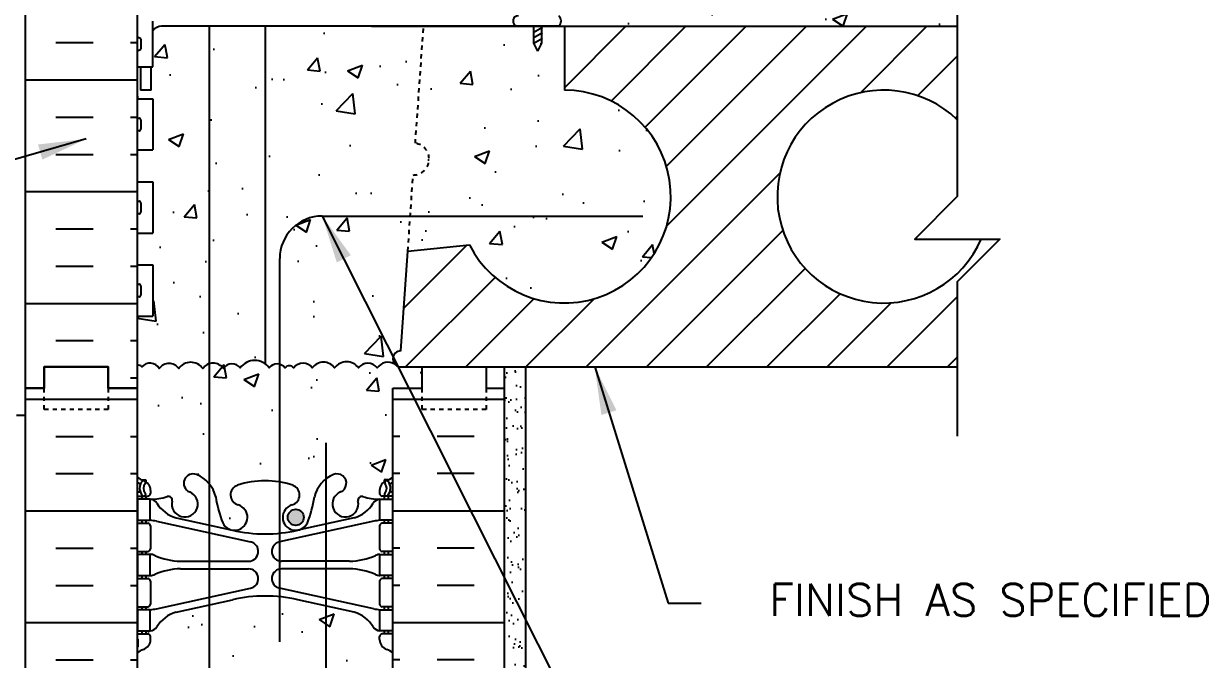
# Model space of a CAD drawing. Header units: inches. Extents: x 71.8 to 123.4, y 107.2 to 174.4.
# Drawn here: x 95.51 to 123.3, y 140.03 to 154.96 of the extents above; entities that cross this region are included whole.
import ezdxf

# ---------------------------------------------------------------- set-up
doc = ezdxf.new("R2010")
doc.units = ezdxf.units.IN
doc.header["$LTSCALE"] = 0.5
doc.header["$MEASUREMENT"] = 0
doc.linetypes.add('DASHED2', pattern=[0.375, 0.25, -0.125])
doc.linetypes.add('HIDDEN2', pattern=[0.1875, 0.125, -0.0625])
for name, color, linetype in [('HATCH', 12, 'Continuous'), ('Hidden2', 12, 'HIDDEN2'), ('line25', 2, 'Continuous'), ('LINE3', 3, 'Continuous'), ('LINE50', 5, 'Continuous'), ('LINE9', 9, 'Continuous'), ('TEXT', 4, 'Continuous'), ('Web_Edge', 9, 'Continuous')]:
    doc.layers.add(name, color=color, linetype=linetype)
doc.styles.add('DIM', font='romans.shx', dxfattribs={"width": 0.7})
doc.styles.add('ROMANS', font='romans.shx', dxfattribs={"height": 0.75})
doc.dimstyles.new('ext_12', dxfattribs={"dimscale": 12, "dimtxt": 0.09375, "dimasz": 0.09375, "dimexe": 0.09375, "dimexo": 0.0625, "dimgap": 0.0625, "dimtad": 1, "dimdec": 1, "dimzin": 3, "dimdsep": 46, "dimlunit": 4, "dimtxsty": 'DIM', "dimcen": 0.09, "dimdle": 0.09375, "dimclrt": 4, "dimadec": 0, "dimazin": 0, "dimtfac": 1, "dimtdec": 1, "dimtmove": 2, "dimatfit": 3, "dimfxl": 1, "dimfrac": 2, "dimtolj": 1, "dimtzin": 0, "dimarcsym": 0})

msp = doc.modelspace()

# ---------------------------------------------------------------- hatches: boundary and pattern name
at = {"layer": 'HATCH'}
h = msp.add_hatch(dxfattribs=at)
h.set_pattern_fill('AR-CONC', color=256, scale=0.5)
h.paths.add_polyline_path([(102.603, 141.285), (101.946, 141.429, 0.057795), (101.178, 141.518, 0.057795), (100.41, 141.429), (99.866, 141.309), (99.866, 133.493), (100.41, 133.373, 0.057795), (101.178, 133.284, 0.057795), (101.946, 133.373), (102.603, 133.518)])
h.paths.add_polyline_path([(104.178, 140.182, 0.082415), (104.035, 140.262, -0.317837), (103.868, 140.497), (103.868, 140.565, -0.414214), (103.931, 140.627), (103.978, 140.627), (103.978, 140.697), (103.873, 140.697, -0.188973), (103.717, 140.792, 0.196323), (103.268, 141.138), (102.603, 141.285), (102.603, 133.518), (103.268, 133.664, 0.196323), (103.717, 134.01, -0.188973), (103.873, 134.105), (103.978, 134.105), (103.978, 134.175), (103.931, 134.175, -0.414214), (103.868, 134.237), (103.868, 134.305, -0.317837), (104.035, 134.541, 0.082415), (104.178, 134.62)])
h.paths.add_polyline_path([(99.866, 141.309), (99.088, 141.138, 0.196323), (98.639, 140.792, -0.188973), (98.483, 140.697), (98.378, 140.697), (98.378, 140.627), (98.426, 140.627, -0.414214), (98.488, 140.565), (98.488, 140.497, -0.317837), (98.321, 140.262, 0.082415), (98.178, 140.182), (98.178, 134.62, 0.082415), (98.321, 134.541, -0.317837), (98.488, 134.305), (98.488, 134.237, -0.414214), (98.426, 134.175), (98.378, 134.175), (98.378, 134.105), (98.483, 134.105, -0.188973), (98.639, 134.01, 0.196323), (99.088, 133.664), (99.866, 133.493)])
h.paths.add_polyline_path([(101.521, 146.962, 0.319056), (101.276, 146.875, 0.520567), (100.594, 146.875, 0.520567), (100.2, 146.862, 0.329565), (99.866, 146.974), (99.866, 144.155, -0.115933), (100.018, 143.85, 0.053157), (100.184, 143.236, 1.553132), (100.542, 143.66, -0.735593), (100.53, 144.119, -0.082755), (101.178, 144.227, -0.043048), (101.521, 144.197)])
h.paths.add_polyline_path([(104.178, 146.401), (104.866, 146.401), (104.866, 146.901), (104.366, 146.901, -0.210932), (104.227, 146.962, 0.396716), (103.808, 146.875, 0.520567), (103.375, 146.875, 0.520567), (102.811, 146.875, 0.520567), (102.286, 146.875, 0.520567), (101.853, 146.875, 0.520567), (101.643, 146.875, 0.172809), (101.521, 146.962), (101.521, 144.197, -0.039566), (101.827, 144.119, -0.735593), (101.814, 143.66, 1.553132), (102.172, 143.236, 0.053157), (102.338, 143.85, -0.24438), (102.786, 144.371, -1), (102.95, 143.962, 2.182095), (103.36, 143.75, -0.601435), (103.479, 143.854, 0.10046), (103.873, 143.797), (103.978, 143.797), (103.978, 143.867), (103.931, 143.867, -0.414214), (103.868, 143.93), (103.868, 143.997, -0.249069), (103.978, 144.204), (103.978, 144.246), (104.068, 144.246, 0.064398), (104.178, 144.312)])
h.paths.add_polyline_path([(102.084, 143.367, -1), (101.709, 143.367, -1)], flags=16)
h.paths.add_polyline_path([(99.866, 146.974, 0.163032), (99.715, 146.862, 0.520567), (99.151, 146.862, 0.520567), (98.692, 146.862, 0.520567), (98.285, 146.902, 0.324963), (98.178, 146.938), (98.178, 146.401), (98.178, 144.312, 0.064398), (98.288, 144.246), (98.378, 144.246), (98.378, 144.204, -0.249069), (98.488, 143.997), (98.488, 143.93, -0.414214), (98.426, 143.867), (98.378, 143.867), (98.378, 143.797), (98.483, 143.797, 0.10046), (98.877, 143.854, -0.601435), (98.996, 143.75, 2.182095), (99.406, 143.962, -1), (99.57, 144.371, -0.124908), (99.866, 144.155)])
h.paths.add_polyline_path([(102.603, 130.537, -0.169845), (102.338, 130.952, 0.053157), (102.172, 131.566, 1.553132), (101.814, 131.142, -0.735593), (101.827, 130.684, -0.082755), (101.178, 130.576, -0.082755), (100.53, 130.684, -0.735593), (100.542, 131.142, 1.553132), (100.184, 131.566, 0.053157), (100.018, 130.952, -0.115933), (99.866, 130.647), (99.866, 128.401), (100.178, 128.401), (101.178, 129.401), (101.178, 128.401), (101.178, 127.401), (102.178, 128.401), (102.603, 128.401)])
h.paths.add_polyline_path([(104.178, 130.49, 0.064398), (104.068, 130.556), (103.978, 130.556), (103.978, 130.598, -0.249069), (103.868, 130.805), (103.868, 130.872, -0.414214), (103.931, 130.935), (103.978, 130.935), (103.978, 131.005), (103.873, 131.005, 0.10046), (103.479, 130.948, -0.601435), (103.36, 131.053, 2.182095), (102.95, 130.84, -1), (102.786, 130.431, -0.071564), (102.603, 130.537), (102.603, 128.401), (104.178, 128.401)])
h.paths.add_polyline_path([(99.866, 130.647, -0.124908), (99.57, 130.431, -1), (99.406, 130.84, 2.182095), (98.996, 131.053, -0.601435), (98.877, 130.948, 0.10046), (98.483, 131.005), (98.378, 131.005), (98.378, 130.935), (98.426, 130.935, -0.414214), (98.488, 130.872), (98.488, 130.805, -0.249069), (98.378, 130.598), (98.378, 130.556), (98.288, 130.556, 0.064398), (98.178, 130.49), (98.178, 128.401), (99.866, 128.401)])
h.paths.add_polyline_path([(104.178, 173.401), (102.199, 173.401), (101.178, 172.381), (101.178, 169.284, 0.057795), (101.946, 169.373), (103.268, 169.664, 0.196323), (103.717, 170.01, -0.188973), (103.873, 170.105), (103.978, 170.105), (103.978, 170.175), (103.931, 170.175, -0.414214), (103.868, 170.237), (103.868, 170.305, -0.317837), (104.035, 170.541, 0.082415), (104.178, 170.62)])
h.paths.add_polyline_path([(101.178, 174.25), (101.199, 174.401), (100.199, 173.401), (98.178, 173.401), (98.178, 170.62, 0.082415), (98.321, 170.541, -0.317837), (98.488, 170.305), (98.488, 170.237, -0.414214), (98.426, 170.175), (98.378, 170.175), (98.378, 170.105), (98.483, 170.105, -0.188973), (98.639, 170.01, 0.196323), (99.088, 169.664), (100.41, 169.373, 0.057795), (101.178, 169.284)])
h = msp.add_hatch(dxfattribs=at)
h.set_pattern_fill('INSUL', color=256, scale=7, style=0)
h.set_pattern_definition([(0, (-2827.9834, -250.6084), (0, 2.625), []), (0, (-2827.9834, -249.7334), (0, 2.625), [0.875, -0.875]), (0, (-2827.9834, -248.8584), (0, 2.625), [0.875, -0.875])])
h.paths.add_polyline_path([(95.553, 146.401), (95.991, 146.401), (95.991, 146.901), (97.491, 146.901), (97.491, 146.401), (98.178, 146.401), (98.178, 164.401), (97.491, 164.401), (97.491, 164.901), (95.991, 164.901), (95.991, 164.401), (95.553, 164.401)])
h = msp.add_hatch(dxfattribs=at)
h.set_pattern_fill('AR-CONC', color=256, scale=0.5, style=0)
h.paths.add_polyline_path([(100.155, 146.913, -0.057709), (100.2, 146.862, -0.368654), (100.5, 146.95), (100.5, 148.444, -0.215509), (101.178, 149.945), (101.178, 158.108, 0.109869), (100.224, 157.896), (100.155, 157.864)])
h = msp.add_hatch(dxfattribs=at)
h.set_pattern_fill('AR-CONC', color=256, scale=0.5, style=0)
h.paths.add_polyline_path([(104.587, 150.444), (104.654, 151.407, 0.932515), (104.707, 152.153), (104.899, 154.901), (103.813, 154.901), (103.678, 154.901), (103.678, 155.089), (103.558, 155.289), (103.558, 155.401), (103.558, 155.513), (103.678, 155.713), (103.678, 156.854, 0.291097), (103.39, 157.307), (102.132, 157.896, 0.093369), (101.325, 158.103, 0.016332), (101.178, 158.108), (101.178, 149.945, -0.18242), (102.5, 150.444)])
h = msp.add_hatch(dxfattribs=at)
h.set_pattern_fill('AR-CONC', color=256, scale=0.5, style=0)
h.paths.add_polyline_path([(100.155, 157.864), (98.966, 157.307, 0.291097), (98.678, 156.854), (98.678, 155.713), (98.798, 155.513), (98.798, 155.401), (98.798, 155.289), (98.678, 155.089), (98.678, 154.901), (98.543, 154.901), (98.543, 154.369), (99.096, 154.369), (100.155, 154.369)])
h = msp.add_hatch(dxfattribs=at)
h.set_pattern_fill('AR-CONC', color=256, scale=0.5, style=0)
h.paths.add_polyline_path([(106.803, 156.401), (106.803, 154.901), (117.433, 154.901), (117.433, 156.401)])
h = msp.add_hatch(dxfattribs=at)
h.set_pattern_fill('ANSI31', color=256, scale=8, style=0)
h.paths.add_polyline_path([(105.975, 149.772), (104.53, 149.62), (104.366, 147.276, 1), (104.366, 146.901), (117.433, 146.901), (117.433, 148.901), (118.433, 149.901), (117.997, 149.901, -3.178097), (117.433, 152.708), (117.433, 154.901), (108.205, 154.901), (108.205, 153.401, -1.788289)])
h = msp.add_hatch(dxfattribs=at)
h.set_pattern_fill('AR-CONC', color=256, scale=0.5, style=0)
h.paths.add_polyline_path([(104.654, 151.407), (104.53, 149.62), (105.975, 149.772, 1.788289), (108.205, 153.401), (108.205, 154.901), (104.899, 154.901), (104.707, 152.153, -0.932515)])
h = msp.add_hatch(dxfattribs=at)
h.set_pattern_fill('AR-CONC', color=256, scale=0.5, style=0)
h.paths.add_polyline_path([(108.205, 154.901), (107.959, 154.901), (107.959, 152.834), (108.205, 152.886)])
h = msp.add_hatch(dxfattribs=at)
h.set_pattern_fill('AR-CONC', color=256, scale=0.5, style=0)
h.paths.add_polyline_path([(100.155, 154.369), (99.096, 154.369), (98.543, 154.369), (98.543, 153.946), (98.178, 153.946), (98.178, 153.196), (98.543, 153.196), (98.543, 151.996), (98.178, 151.996), (98.178, 151.246), (98.543, 151.246), (98.543, 150.046), (98.178, 150.046), (98.178, 149.296), (98.543, 149.296), (98.543, 148.096), (98.178, 148.096), (98.178, 146.938, -0.324963), (98.285, 146.902, -0.520567), (98.692, 146.862, -0.520567), (99.151, 146.862, -0.520567), (99.715, 146.862, -0.449358), (100.155, 146.913)])
h = msp.add_hatch(dxfattribs=at)
h.set_pattern_fill('AR-CONC', color=256, scale=0.5, style=0)
h.paths.add_polyline_path([(101.178, 146.974, -0.084211), (101.276, 146.875, -0.520567), (101.643, 146.875, -0.520567), (101.853, 146.875, -0.520567), (102.286, 146.875, -0.520567), (102.811, 146.875, -0.520567), (103.375, 146.875, -0.520567), (103.808, 146.875, -0.396716), (104.227, 146.962, -0.651621), (104.366, 147.276), (104.53, 149.62), (104.587, 150.444), (102.5, 150.444, 0.18242), (101.178, 149.945)])
h = msp.add_hatch(dxfattribs=at)
h.set_pattern_fill('AR-CONC', color=256, scale=0.5, style=0)
h.paths.add_polyline_path([(101.178, 149.945, 0.215509), (100.5, 148.444), (100.5, 146.95, -0.127453), (100.594, 146.875, -0.418031), (101.178, 146.974)], flags=17)
h = msp.add_hatch(dxfattribs=at)
h.set_pattern_fill('INSUL', color=256, scale=7, style=0)
h.set_pattern_definition([(0, (-2827.9834, -268.6084), (0, 2.625), []), (0, (-2827.9834, -267.7334), (0, 2.625), [0.875, -0.875]), (0, (-2827.9834, -266.8584), (0, 2.625), [0.875, -0.875])])
h.paths.add_polyline_path([(95.553, 128.401), (95.991, 128.401), (95.991, 128.901), (97.491, 128.901), (97.491, 128.401), (98.178, 128.401), (98.178, 146.401), (97.491, 146.401), (97.491, 146.901), (95.991, 146.901), (95.991, 146.401), (95.553, 146.401)])
h = msp.add_hatch(dxfattribs=at)
h.set_pattern_fill('INSUL', color=256, scale=7, style=0)
h.set_pattern_definition([(180, (3030.3397, -268.6084), (0, 2.625), []), (180, (3030.3397, -267.7334), (0, 2.625), [0.875, -0.875]), (180, (3030.3397, -266.8584), (0, 2.625), [0.875, -0.875])])
h.paths.add_polyline_path([(106.803, 128.401), (106.366, 128.401), (106.366, 128.901), (104.866, 128.901), (104.866, 128.401), (104.178, 128.401), (104.178, 146.401), (104.866, 146.401), (104.866, 146.901), (106.366, 146.901), (106.366, 146.401), (106.803, 146.401)])
h = msp.add_hatch(dxfattribs=at)
h.set_pattern_fill('AR-SAND', color=256, scale=0.25, style=0)
h.paths.add_polyline_path([(107.303, 136.962), (106.803, 137.761), (106.803, 128.401), (107.303, 128.401)])
h.paths.add_polyline_path([(107.303, 146.901), (106.803, 146.901), (106.803, 137.761), (107.303, 136.962)])
at = {"layer": 'LINE3'}
h = msp.add_hatch(color=256, dxfattribs=at)
h.paths.add_polyline_path([(102.081, 143.401, 0.831395), (101.712, 143.401)])
h.paths.add_polyline_path([(102.084, 143.367, 0.045935), (102.081, 143.401), (101.712, 143.401, 0.045935), (101.709, 143.367, 1)])

# ---------------------------------------------------------------- linework, layer by layer
at = {"layer": 'HATCH'}
msp.add_lwpolyline([(104.227, 146.962, 0.396716), (103.808, 146.875, 0.520567), (103.375, 146.875, 0.520567), (102.811, 146.875, 0.520567), (102.286, 146.875, 0.520567), (101.853, 146.875, 0.520567), (101.643, 146.875, 0.520567), (101.276, 146.875, 0.520567), (100.594, 146.875, 0.520567), (100.2, 146.862, 0.520567), (99.715, 146.862, 0.520567), (99.151, 146.862, 0.520567), (98.692, 146.862, 0.520567), (98.285, 146.902, 0.324963), (98.178, 146.938, 0.324963)], format="xyb", dxfattribs=at)
at = {"layer": 'Hidden2'}
for p, q in [((104.707, 152.153), (104.899, 154.901)), ((104.53, 149.62), (104.654, 151.407))]:
    msp.add_line(p, q, dxfattribs=at)
msp.add_arc((104.654, 151.782), 0.375, 270, 82, dxfattribs=at)
at = {"layer": 'line25'}
for p, q in [((98.178, 164.401), (98.178, 146.401)), ((98.543, 153.946), (98.543, 155.026)), ((103.813, 154.901), (117.433, 154.901)), ((108.205, 154.901), (108.205, 153.401)), ((98.178, 153.946), (98.543, 153.946)), ((98.178, 153.196), (98.543, 153.196)), ((98.543, 153.196), (98.543, 151.996)), ((98.178, 151.996), (98.543, 151.996)), ((98.178, 151.246), (98.543, 151.246)), ((98.543, 151.246), (98.543, 150.046)), ((98.178, 150.046), (98.543, 150.046)), ((104.366, 147.276), (104.53, 149.62)), ((104.53, 149.62), (105.975, 149.772)), ((98.178, 149.296), (98.543, 149.296)), ((98.543, 149.296), (98.543, 148.096)), ((98.178, 148.096), (98.543, 148.096)), ((104.366, 146.901), (117.433, 146.901)), ((98.178, 146.401), (98.178, 128.401)), ((104.178, 128.401), (104.178, 146.401))]:
    msp.add_line(p, q, dxfattribs=at)
for centre, radius, start, end in [((108.205, 150.901), 2.5, 206.8546, 90), ((115.705, 150.901), 2.5, 46.2873, 336.4218), ((104.366, 147.089), 0.188, 90, 270)]:
    msp.add_arc(centre, radius, start, end, dxfattribs=at)
at = {"layer": 'LINE3'}
for p, q in [((99.866, 154.901), (99.866, 128.401)), ((101.178, 154.901), (101.178, 146.974)), ((102.521, 150.444), (110.048, 150.444)), ((101.521, 140.444), (101.521, 149.444)), ((102.603, 145.12), (102.603, 128.394))]:
    msp.add_line(p, q, dxfattribs=at)
msp.add_circle((101.897, 143.367), 0.188, dxfattribs=at)
msp.add_arc((102.521, 149.444), 1, 90, 180, dxfattribs=at)
at = {"layer": 'LINE50'}
for p, q in [((95.553, 146.401), (95.553, 164.401)), ((95.553, 128.401), (95.553, 146.401)), ((106.803, 128.401), (106.803, 146.401))]:
    msp.add_line(p, q, dxfattribs=at)
for points in [[(95.553, 146.401), (95.991, 146.401), (95.991, 146.901), (97.491, 146.901), (97.491, 146.401), (98.178, 146.401)], [(98.178, 146.401), (97.491, 146.401), (97.491, 146.901), (95.991, 146.901), (95.991, 146.401), (95.553, 146.401)], [(104.178, 146.401), (104.866, 146.401), (104.866, 146.901), (106.366, 146.901), (106.366, 146.401), (106.803, 146.401)]]:
    msp.add_lwpolyline(points, dxfattribs=at)
at = {"layer": 'LINE9'}
for p, q in [((108.079, 154.901), (98.745, 154.901)), ((104.178, 154.901), (103.558, 154.901)), ((103.678, 154.901), (103.813, 154.901)), ((107.473, 154.886), (107.499, 154.901)), ((107.473, 154.753), (107.692, 154.879)), ((107.487, 154.503), (107.487, 154.901)), ((107.675, 154.503), (107.675, 154.901)), ((98.178, 154.596), (98.178, 154.376)), ((98.178, 154.541), (98.178, 154.541)), ((98.218, 154.636), (98.218, 154.636)), ((98.258, 154.596), (98.258, 154.376)), ((107.473, 154.628), (107.692, 154.754)), ((107.473, 154.495), (107.692, 154.621)), ((98.178, 154.431), (98.178, 154.431)), ((98.218, 154.336), (98.218, 154.336)), ((107.581, 154.316), (107.487, 154.503)), ((107.581, 154.316), (107.675, 154.503)), ((98.252, 153.946), (98.252, 153.401)), ((98.502, 153.401), (98.502, 153.946)), ((98.502, 153.401), (98.252, 153.401)), ((98.178, 152.706), (98.178, 152.486)), ((98.178, 152.651), (98.178, 152.651)), ((98.218, 152.746), (98.218, 152.746)), ((98.258, 152.706), (98.258, 152.486)), ((98.178, 152.541), (98.178, 152.541)), ((98.218, 152.446), (98.218, 152.446)), ((98.178, 150.756), (98.178, 150.536)), ((98.178, 150.701), (98.178, 150.701)), ((98.218, 150.796), (98.218, 150.796)), ((98.258, 150.756), (98.258, 150.536)), ((98.178, 150.591), (98.178, 150.591)), ((98.218, 150.496), (98.218, 150.496)), ((98.178, 148.806), (98.178, 148.586)), ((98.178, 148.751), (98.178, 148.751)), ((98.218, 148.846), (98.218, 148.846)), ((98.258, 148.806), (98.258, 148.586)), ((98.178, 148.641), (98.178, 148.641)), ((98.218, 148.546), (98.218, 148.546)), ((106.803, 146.401), (106.803, 146.901)), ((107.303, 128.401), (107.303, 146.901)), ((95.345, 145.77), (95.553, 145.77))]:
    msp.add_line(p, q, dxfattribs=at)
msp.add_lwpolyline([(117.433, 156.66), (117.433, 150.901), (116.433, 149.901), (117.433, 149.901), (118.433, 149.901), (117.433, 148.901), (117.433, 145.276)], dxfattribs=at)
at = {"layer": 'LINE9', "linetype": 'DASHED2', "ltscale": 0.15}
for points in [[(97.491, 146.401), (97.491, 146.401), (97.491, 145.901), (95.991, 145.901), (95.991, 146.401), (95.991, 146.401)], [(97.491, 146.401), (97.491, 146.401), (97.491, 145.901), (95.991, 145.901), (95.991, 146.401), (95.991, 146.401)], [(106.366, 146.401), (106.366, 146.401), (106.366, 145.901), (104.866, 145.901), (104.866, 146.401), (104.866, 146.401)]]:
    msp.add_lwpolyline(points, dxfattribs=at)
at = {"layer": 'LINE9'}
for centre, radius, start, end in [((107.126, 155.026), 0.125, 89.3947, 270.6053), ((107.941, 155.025), 0.186, 318.1805, 42.6425), ((98.748, 154.652), 0.249, 89.3543, 145.3447), ((98.218, 154.596), 0.04, 90, 180), ((98.218, 154.596), 0.04, 0, 90), ((98.218, 154.376), 0.04, 180, 270), ((98.218, 154.376), 0.04, 270, 0), ((98.218, 152.706), 0.04, 90, 180), ((98.218, 152.706), 0.04, 0, 90), ((98.218, 152.486), 0.04, 180, 270), ((98.218, 152.486), 0.04, 270, 0), ((98.218, 150.756), 0.04, 90, 180), ((98.218, 150.756), 0.04, 0, 90), ((98.218, 150.536), 0.04, 180, 270), ((98.218, 150.536), 0.04, 270, 0), ((98.218, 148.806), 0.04, 90, 180), ((98.218, 148.806), 0.04, 0, 90), ((98.218, 148.586), 0.04, 180, 270), ((98.218, 148.586), 0.04, 270, 0)]:
    msp.add_arc(centre, radius, start, end, dxfattribs=at)
at = {"layer": 'TEXT'}
msp.add_lwpolyline([(113.945, 153.495, 0, 0.36, 0), (113.945, 154.575, 0, 0, 0), (113.945, 158.646, 0, 0, 0)], format="xyseb", dxfattribs=at)
at = {"layer": 'Web_Edge'}
for p, q in [((98.288, 144.246), (98.378, 144.246)), ((98.378, 144.246), (98.378, 144.204)), ((98.488, 143.997), (98.488, 143.93)), ((103.868, 143.997), (103.868, 143.93)), ((104.068, 144.246), (103.978, 144.246)), ((103.978, 144.246), (103.978, 144.204)), ((98.178, 143.967), (98.22, 143.967)), ((98.178, 143.867), (98.426, 143.867)), ((98.288, 143.867), (98.288, 143.797)), ((98.378, 143.867), (98.378, 143.797)), ((104.178, 143.867), (103.931, 143.867)), ((103.978, 143.867), (103.978, 143.797)), ((104.068, 143.867), (104.068, 143.797)), ((104.178, 143.967), (104.136, 143.967)), ((98.178, 143.227), (98.426, 143.227)), ((98.288, 143.297), (98.288, 143.227)), ((98.378, 143.297), (98.378, 143.227)), ((98.488, 143.165), (98.488, 142.63)), ((98.627, 143.273), (100.838, 142.792)), ((99.088, 143.356), (100.41, 143.066)), ((103.729, 143.273), (101.518, 142.792)), ((103.268, 143.356), (101.946, 143.066)), ((103.868, 143.165), (103.868, 142.63)), ((104.178, 143.227), (103.931, 143.227)), ((103.978, 143.297), (103.978, 143.227)), ((104.068, 143.297), (104.068, 143.227)), ((98.178, 142.567), (98.426, 142.567)), ((98.288, 142.567), (98.288, 142.497)), ((98.378, 142.567), (98.378, 142.497)), ((99.193, 142.337), (100.789, 142.337)), ((103.163, 142.337), (101.567, 142.337)), ((104.178, 142.567), (103.931, 142.567)), ((103.978, 142.567), (103.978, 142.497)), ((104.068, 142.567), (104.068, 142.497)), ((99.193, 142.157), (100.789, 142.157)), ((103.163, 142.157), (101.567, 142.157)), ((98.178, 141.927), (98.426, 141.927)), ((98.288, 141.997), (98.288, 141.927)), ((98.378, 141.997), (98.378, 141.927)), ((98.488, 141.865), (98.488, 141.33)), ((103.868, 141.865), (103.868, 141.33)), ((104.178, 141.927), (103.931, 141.927)), ((103.978, 141.997), (103.978, 141.927)), ((104.068, 141.997), (104.068, 141.927)), ((98.627, 141.221), (100.838, 141.703)), ((103.729, 141.221), (101.518, 141.703)), ((98.178, 141.267), (98.426, 141.267)), ((98.288, 141.267), (98.288, 141.197)), ((98.378, 141.267), (98.378, 141.197)), ((99.088, 141.138), (100.41, 141.429)), ((103.268, 141.138), (101.946, 141.429)), ((104.178, 141.267), (103.931, 141.267)), ((103.978, 141.267), (103.978, 141.197)), ((104.068, 141.267), (104.068, 141.197)), ((98.288, 140.697), (98.288, 140.627)), ((98.378, 140.697), (98.378, 140.627)), ((103.978, 140.697), (103.978, 140.627)), ((104.068, 140.697), (104.068, 140.627)), ((98.178, 140.627), (98.426, 140.627)), ((98.188, 140.507), (98.188, 140.321)), ((98.488, 140.497), (98.488, 140.565)), ((103.868, 140.497), (103.868, 140.565)), ((104.178, 140.627), (103.931, 140.627)), ((104.168, 140.507), (104.168, 140.321))]:
    msp.add_line(p, q, dxfattribs=at)
for points in [[(98.183, 143.297), (98.483, 143.297), (98.483, 143.797), (98.183, 143.797)], [(104.173, 143.297), (103.873, 143.297), (103.873, 143.797), (104.173, 143.797)], [(98.183, 141.997), (98.483, 141.997), (98.483, 142.497), (98.183, 142.497)], [(104.173, 141.997), (103.873, 141.997), (103.873, 142.497), (104.173, 142.497)], [(98.183, 140.697), (98.483, 140.697), (98.483, 141.197), (98.183, 141.197)], [(104.173, 140.697), (103.873, 140.697), (103.873, 141.197), (104.173, 141.197)]]:
    msp.add_lwpolyline(points, close=True, dxfattribs=at)
for centre, radius, start, end in [((98.488, 144.704), 0.5, 231.6833, 250.5288), ((99.488, 144.167), 0.22, 68.1963, 248.1963), ((99.293, 143.679), 0.745, 13.2652, 68.1963), ((103.063, 143.679), 0.745, 111.8037, 166.7348), ((102.868, 144.167), 0.22, 291.8037, 111.8037), ((103.868, 144.704), 0.5, 289.4712, 308.3167), ((98.488, 144.704), 0.6, 238.8907, 245.0748), ((98.22, 143.987), 0.02, 270, 14.1541), ((98.482, 144.052), 0.25, 140.1145, 222.4609), ((98.227, 144.142), 0.02, 340.7916, 65.0748), ((98.324, 144.183), 0.045, 319.1879, 141.448), ((98.238, 143.997), 0.25, 0, 70.5288), ((98.482, 144.052), 0.16, 140.0001, 222.4609), ((100.607, 143.891), 0.24, 108.923, 254.2747), ((101.178, 142.227), 2, 90, 108.923), ((101.178, 142.227), 2, 71.077, 90), ((101.749, 143.891), 0.24, 285.7253, 71.077), ((104.118, 143.997), 0.25, 109.4712, 180), ((104.032, 144.183), 0.045, 38.552, 220.8121), ((103.874, 144.052), 0.16, 317.5391, 39.9999), ((103.874, 144.052), 0.25, 317.5391, 39.8855), ((104.129, 144.142), 0.02, 114.9252, 199.2084), ((104.136, 143.987), 0.02, 165.8459, 270), ((103.868, 144.704), 0.6, 294.9252, 301.1093), ((98.331, 143.913), 0.045, 222.4609, 42.4609), ((98.426, 143.93), 0.0625, 270, 0), ((98.539, 144.796), 1, 266.7879, 289.9067), ((98.44, 143.551), 0.25, 37.2777, 80.0823), ((99.288, 144.079), 0.75, 210.155, 254.5838), ((98.909, 143.77), 0.09, 346.6795, 108.8651), ((99.293, 143.679), 0.305, 166.6795, 68.1963), ((102.981, 144.321), 3, 189.0273, 201.1984), ((99.375, 144.321), 3, 338.8016, 350.9727), ((103.063, 143.679), 0.305, 111.8037, 13.3205), ((103.069, 144.079), 0.75, 285.4162, 329.845), ((103.448, 143.77), 0.09, 71.1349, 193.3205), ((103.817, 144.796), 1, 250.0933, 273.2121), ((103.916, 143.551), 0.25, 99.9177, 142.7223), ((103.931, 143.93), 0.0625, 180, 270), ((104.026, 143.913), 0.045, 137.5391, 317.5391), ((100.46, 143.367), 0.305, 205.3782, 74.2747), ((101.897, 143.367), 0.305, 105.7253, 334.6218), ((98.426, 143.165), 0.0625, 0, 90), ((98.392, 142.301), 1, 76.4291, 84.7991), ((103.964, 142.301), 1, 95.2009, 103.5709), ((103.931, 143.165), 0.0625, 90, 180), ((101.178, 146.333), 3.356, 256.7692, 270), ((101.178, 146.333), 3.356, 270, 283.2308), ((98.426, 142.63), 0.0625, 270, 0), ((100.789, 142.567), 0.23, 270, 77.6055), ((101.567, 142.567), 0.23, 102.3945, 270), ((103.931, 142.63), 0.0625, 180, 270), ((98.479, 142.279), 0.219, 60.4937, 88.92), ((99.223, 143.937), 1.6, 246.5673, 268.9203), ((103.133, 143.937), 1.6, 271.0797, 293.4327), ((103.877, 142.279), 0.219, 91.08, 119.5063), ((99.223, 140.558), 1.6, 91.0797, 113.4327), ((99.223, 140.558), 1.6, 91.0797, 113.4327), ((100.789, 141.927), 0.23, 282.3945, 90), ((101.567, 141.927), 0.23, 90, 257.6055), ((103.133, 140.558), 1.6, 66.5673, 88.9203), ((103.133, 140.558), 1.6, 66.5673, 88.9203), ((98.426, 141.865), 0.0625, 0, 90), ((98.479, 142.216), 0.219, 271.08, 299.5063), ((98.479, 142.216), 0.219, 271.08, 299.5063), ((103.877, 142.216), 0.219, 240.4937, 268.92), ((103.877, 142.216), 0.219, 240.4937, 268.92), ((103.931, 141.865), 0.0625, 90, 180), ((101.178, 138.162), 3.356, 90, 103.2308), ((101.178, 138.162), 3.356, 76.7692, 90), ((98.426, 141.33), 0.0625, 270, 0), ((98.392, 142.193), 1, 275.2009, 283.5709), ((103.964, 142.193), 1, 256.4291, 264.7991), ((103.931, 141.33), 0.0625, 180, 270), ((99.288, 140.415), 0.75, 105.4162, 149.845), ((103.069, 140.415), 0.75, 30.155, 74.5838), ((98.44, 140.944), 0.25, 279.9177, 322.7223), ((103.916, 140.944), 0.25, 217.2777, 260.0823), ((98.168, 140.507), 0.02, 0, 60.012), ((98.238, 140.497), 0.25, 289.4712, 360), ((98.426, 140.565), 0.0625, 360, 90), ((103.931, 140.565), 0.0625, 90, 180), ((104.118, 140.497), 0.25, 180, 250.5288), ((104.188, 140.507), 0.02, 119.988, 180), ((98.168, 140.321), 0.02, 301.073, 0), ((98.488, 139.79), 0.6, 121.073, 121.1093), ((98.488, 139.79), 0.5, 109.4712, 128.3167), ((103.868, 139.79), 0.5, 51.6833, 70.5288), ((104.188, 140.321), 0.02, 180, 238.927), ((103.868, 139.79), 0.6, 58.8907, 58.927)]:
    msp.add_arc(centre, radius, start, end, dxfattribs=at)

# ---------------------------------------------------------------- texts
at = {"layer": 'TEXT', "insert": (123.4, 141.427), "char_height": 0.75, "width": 12.02995, "attachment_point": 6, "style": 'ROMANS'}
msp.add_mtext('\\A1;FINISH AS SPECIFIED', dxfattribs=at)

# ---------------------------------------------------------------- leaders
at = {"layer": 'TEXT'}
msp.add_leader([(96.979, 152.257), (90.968, 150.537), (87.701, 150.537)], dimstyle='ext_12', override={"dimgap": 0.0625, "dimtad": 0}, dxfattribs=at)
for points in [[(102.521, 150.444), (108.402, 138.762), (112.015, 138.762)], [(108.918, 146.901), (110.647, 141.347), (111.416, 141.347)]]:
    msp.add_leader(points, dimstyle='ext_12', dxfattribs=at)

doc.saveas('drawing.dxf')
